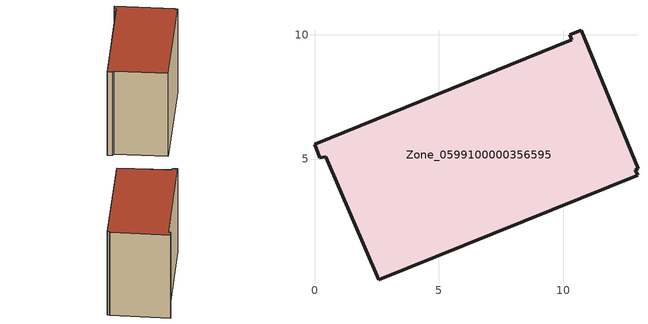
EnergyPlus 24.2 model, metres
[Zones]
Zone_0599100000356595
 floor ground (C_G): 0,5.59 10.35,9.79 10.26,10 10.73,10.19 13.02,4.61 12.91,4.57 13.01,4.34 2.59,0.13 0.45,5.1 0.22,5.05 z0
 wall outside (C_F): 10.73,10.19 10.26,10 10.35,9.79 0,5.59 0.22,5.05 0.45,5.1 2.59,0.13 13.01,4.34 12.91,4.57 13.02,4.61 10.73,10.19 z0:9.85
 roof outside (C_R): 10.35,9.79 0,5.59 0.22,5.05 0.45,5.1 2.59,0.13 13.01,4.34 12.91,4.57 13.02,4.61 10.73,10.19 10.26,10 z9.85
[BUILDING]
Pand.0599100000356595: North Axis=0; Terrain=City; Loads Convergence Tolerance Value=0.04; Temperature Convergence Tolerance Value=0.4; Solar Distribution=FullExterior; Maximum Number of Warmup Days=25; Minimum Number of Warmup Days=1
[Site:Location]
Rotterdam.The.Hague.AP_ZH_NLD Design_Conditions: Latitude=51.96; Longitude=4.45; Time Zone=1; Elevation=-4.5
[SITE:GROUNDTEMPERATURE:BUILDINGSURFACE]
18, 18, 18, 18, 18, 18, 18, 18, 18, 18, 18, 18
[MATERIAL] Thermal Absorptance=0.9; Solar Absorptance=0.7; Visible Absorptance=0.7
Name | Roughness | Thickness | Conductivity | Density | Specific Heat
G.TI.1992-2005 | MediumSmooth | 0.15 | 0.06 | 540 | 1210
F.TI.1992-2005 | Rough | 0.3 | 0.12 | 1920 | 840
R.TI.1992-2005 | MediumRough | 0.2 | 0.08 | 1500 | 1000
[CONSTRUCTION]
C_G: G.TI.1992-2005
C_F: F.TI.1992-2005
C_R: R.TI.1992-2005
[ZONE]
Zone_0599100000356595: Type=1; Multiplier=1; Ceiling Height=Autocalculate; Volume=Autocalculate; Floor Area=autocalculate; Part of Total Floor Area=Yes
[ZONEINFILTRATION:DESIGNFLOWRATE]
Infil_Zone_0599100000356595: Zone or ZoneList or Space or SpaceList=Zone_0599100000356595; Schedule=AlwaysOn; Design Flow Rate Calculation Method=Flow/Area; Flow Rate per Floor Area=0.0015; Constant Term Coefficient=1; Temperature Term Coefficient=0; Velocity Term Coefficient=0; Velocity Squared Term Coefficient=0
[HVACTEMPLATE:ZONE:IDEALLOADSAIRSYSTEM]
Zone_0599100000356595: Maximum Heating Supply Air Temperature=50; Minimum Cooling Supply Air Temperature=13; Maximum Heating Supply Air Humidity Ratio=0.0156; Minimum Cooling Supply Air Humidity Ratio=0.0077; Heating Limit=NoLimit; Cooling Limit=NoLimit; Dehumidification Control Type=ConstantSensibleHeatRatio; Cooling Sensible Heat Ratio=0.7; Dehumidification Setpoint=60; Humidification Control Type=None; Humidification Setpoint=30; Outdoor Air Method=None; Outdoor Air Flow Rate per Person=0.00944; Outdoor Air Flow Rate per Zone Floor Area=0; Outdoor Air Flow Rate per Zone=0; Demand Controlled Ventilation Type=None; Outdoor Air Economizer Type=NoEconomizer; Heat Recovery Type=None; Sensible Heat Recovery Effectiveness=0.7; Latent Heat Recovery Effectiveness=0.65
[ZONECONTROL:THERMOSTAT]
ThermostatControl_Zone_0599100000356595: Zone or ZoneList=Zone_0599100000356595; Control Type Schedule=DualSetpointControlType; Control 1=Thermostat_Zone_0599100000356595; Temperature Difference Between Cutout And Setpoint=0
[THERMOSTATSETPOINT:DUALSETPOINT]
Thermostat_Zone_0599100000356595: Heating Setpoint Temperature Schedule=HeatingSetpoint_Zone_0599100000356595; Cooling Setpoint Temperature Schedule=CoolingSetpoint_Zone_0599100000356595
[SCHEDULE:COMPACT]
HeatingSetpoint_Zone_0599100000356595: Through: 12/31, For: AllDays, Until: 24:00, 21
CoolingSetpoint_Zone_0599100000356595: Through: 12/31, For: AllDays, Until: 24:00, 24
DualSetpointControlType: Through: 12/31, For: AllDays, Until: 24:00, 4
AlwaysOn: Through: 12/31, For: AllDays, Until: 24:00, 1
